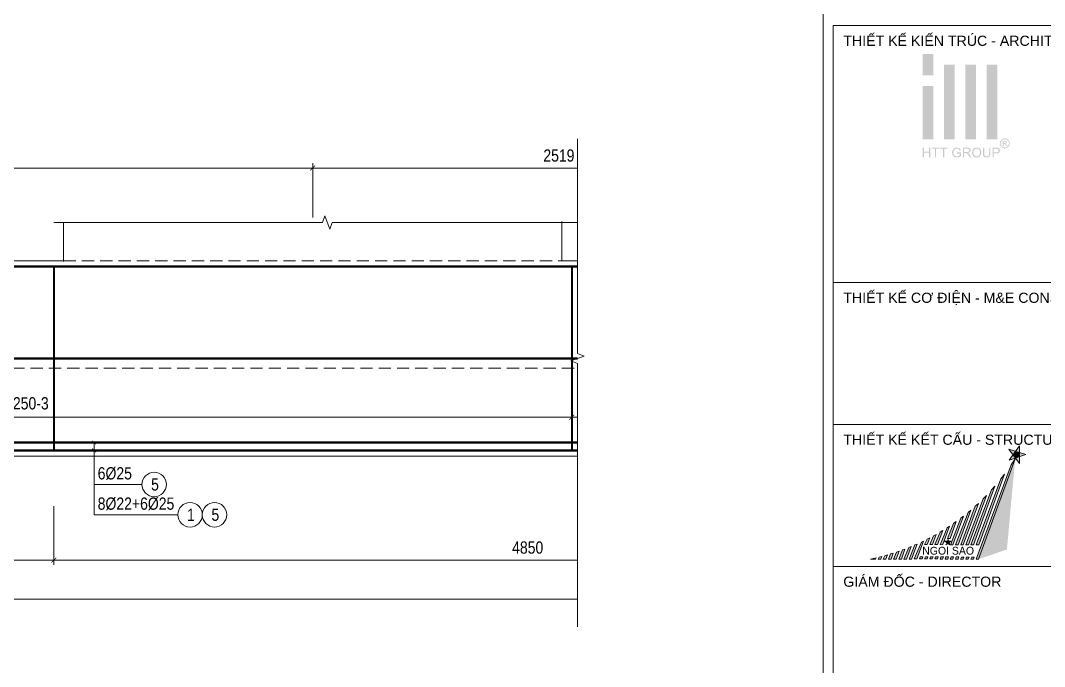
# Model space of a CAD drawing. Header units: millimetres. Extents: x 3014920 to 3563667, y -1638653 to -1356471.
# Drawn here: x 3184922 to 3190161, y -1595047 to -1591744 of the extents above; entities that cross this region are included whole.
import ezdxf
from ezdxf.enums import TextEntityAlignment as Align
from ezdxf.xclip import XClip

# ---------------------------------------------------------------- set-up
doc = ezdxf.new("R2010")
doc.units = ezdxf.units.MM
doc.header["$MEASUREMENT"] = 0
doc.header["$XCLIPFRAME"] = 0
doc.header["$PDMODE"] = 2
doc.linetypes.add('HIDDEN', pattern=[0.375, 0.25, -0.125])
doc.layers.get('0').update_dxf_attribs({"lineweight": 9})
doc.layers.get('Defpoints').update_dxf_attribs({"color": 10, "lineweight": 0})
for name, color, linetype, lineweight in [('CDAI', 21, 'Continuous', 40), ('CTHEP', 50, 'Continuous', 50), ('DBAO', 90, 'Continuous', 13), ('DGIONG', 130, 'Continuous', 13), ('KTH', 154, 'Continuous', 9), ('Net khuat', 8, 'HIDDEN', 13), ('TEXT', 7, 'Continuous', 15)]:
    doc.layers.add(name, color=color, linetype=linetype, lineweight=lineweight)
doc.layers.add('CHG_XX_Khung ten$0$A1 BORDER$0$DGIONG', color=7, linetype='Continuous', lineweight=13, true_color=0x29ffff)
doc.layers.add('CHG_XX_Khung ten$0$A1 BORDER$0$STICK', color=7, linetype='Continuous', lineweight=9, true_color=0xe60000)
doc.styles.add('CHG_XX_Khung ten$0$A1 BORDER$0$ARIAL', font='arial.ttf')
doc.styles.add('CHG_XX_Khung ten$0$A1 BORDER$0$Star-AvoBold', font='VAVOB_0.TTF')
doc.styles.add('CHG_XX_Khung ten$0$title block pccc$0$ARIAL', font='arial.ttf')
doc.styles.add('Star-HelCon', font='VHELVCN_0.TTF')
doc.styles.add('TTP-HelCon', font='VHELVCN_0.TTF')
doc.styles.add('VNI-HELVE-CONDENSE', font='VHELVCN_0.TTF')
doc.dimstyles.new('kc-25', dxfattribs={"dimtxt": 62.5, "dimasz": 20, "dimexe": 20, "dimexo": 50, "dimgap": 25, "dimtad": 3, "dimdec": 0, "dimzin": 0, "dimdsep": 46, "dimtxsty": 'VNI-HELVE-CONDENSE', "dimblk": 'DIM', "dimcen": 2.5, "dimclrd": 256, "dimclre": 154, "dimclrt": 7, "dimaunit": 1, "dimadec": 0, "dimazin": 0, "dimtfac": 1, "dimtdec": 0, "dimtix": 1, "dimtmove": 0, "dimatfit": 3, "dimldrblk": 'DOT', "dimfxl": 1, "dimtolj": 1, "dimtzin": 0, "dimarcsym": 0})
doc.dimstyles.new('TTP-25', dxfattribs={"dimscale": 25, "dimtxt": 2.5, "dimasz": 1, "dimexe": 1, "dimexo": 1, "dimgap": 0.09, "dimtad": 0, "dimdec": 4, "dimrnd": 1, "dimzin": 9, "dimdsep": 46, "dimtxsty": 'TTP-HelCon', "dimblk": 'ARCHTICK', "dimcen": 0.09, "dimdle": 1.5, "dimclrd": 256, "dimclre": 256, "dimclrt": 7, "dimadec": 0, "dimazin": 0, "dimtfac": 1, "dimtdec": 4, "dimtmove": 0, "dimatfit": 3, "dimldrblk": 'ARCHTICK', "dimfxl": 1, "dimtvp": 1, "dimtolj": 1, "dimtzin": 0, "dimarcsym": 0})

# ---------------------------------------------------------------- blocks, each defined once
blk = doc.blocks.new('_ArchTick')
at = {"color": 0, "linetype": 'ByBlock', "const_width": 0.15}
blk.add_lwpolyline([(-0.5, -0.5), (0.5, 0.5)], dxfattribs=at)
blk = doc.blocks.new('*D903')
at = {"layer": 'Defpoints', "color": 0, "transparency": 16777216}
for p in [(9725, -1170.2), (3225, -1395.2), (3225, -1595.2)]:
    blk.add_point(p, dxfattribs=at)
at = {"layer": 'KTH', "lineweight": -2, "transparency": 16777216}
for p, q in [((9725, -1195.2), (9725, -1620.2)), ((3225, -1420.2), (3225, -1620.2)), ((9762.5, -1595.2), (3187.5, -1595.2))]:
    blk.add_line(p, q, dxfattribs=at)
at = {"layer": 'KTH', "lineweight": -2, "transparency": 16777216, "xscale": 25, "yscale": 25, "zscale": 25, "rotation": 180}
blk.add_blockref('_ArchTick', (3225, -1595.2), dxfattribs=at)
at = {"layer": 'KTH', "lineweight": -2, "transparency": 16777216, "xscale": 25, "yscale": 25, "zscale": 25}
blk.add_blockref('_ArchTick', (9725, -1595.2), dxfattribs=at)
at = {"layer": 'KTH', "color": 7, "transparency": 16777216, "insert": (6475, -1531.3), "char_height": 62.5, "attachment_point": 5, "style": 'TTP-HelCon'}
blk.add_mtext('\\A1;6500', dxfattribs=at)
blk = doc.blocks.new('*D1113')
at = {"layer": 'Defpoints', "color": 0, "transparency": 16777216}
for p in [(14285.4, 1449), (14285.4, 1171.2), (16804.6, 945)]:
    blk.add_point(p, dxfattribs=at)
at = {"layer": 'KTH', "lineweight": -2, "transparency": 16777216}
for p, q in [((14285.4, 1196.2), (14285.4, 1474)), ((16804.6, 970), (16804.6, 1474)), ((16842.1, 1449), (14247.9, 1449))]:
    blk.add_line(p, q, dxfattribs=at)
at = {"layer": 'KTH', "lineweight": -2, "transparency": 16777216, "xscale": 25, "yscale": 25, "zscale": 25, "rotation": 180}
blk.add_blockref('_ArchTick', (14285.4, 1449), dxfattribs=at)
at = {"layer": 'KTH', "lineweight": -2, "transparency": 16777216, "xscale": 25, "yscale": 25, "zscale": 25}
blk.add_blockref('_ArchTick', (16804.6, 1449), dxfattribs=at)
at = {"layer": 'KTH', "color": 7, "transparency": 16777216, "insert": (15545, 1512.8), "char_height": 62.5, "attachment_point": 5, "style": 'TTP-HelCon'}
blk.add_mtext('\\A1;2519', dxfattribs=at)
blk = doc.blocks.new('*D1115')
at = {"layer": 'Defpoints', "color": 0, "transparency": 16777216}
for p in [(17810.4, 5), (12960.4, -254.6), (17810.4, -555.6)]:
    blk.add_point(p, dxfattribs=at)
at = {"layer": 'KTH', "lineweight": -2, "transparency": 16777216}
for p, q in [((17810.4, -20), (17810.4, -580.6)), ((12960.4, -279.6), (12960.4, -580.6)), ((12922.9, -555.6), (17847.9, -555.6))]:
    blk.add_line(p, q, dxfattribs=at)
at = {"layer": 'KTH', "lineweight": -2, "transparency": 16777216, "xscale": 25, "yscale": 25, "zscale": 25, "rotation": 180}
blk.add_blockref('_ArchTick', (12960.4, -555.6), dxfattribs=at)
at = {"layer": 'KTH', "lineweight": -2, "transparency": 16777216, "xscale": 25, "yscale": 25, "zscale": 25}
blk.add_blockref('_ArchTick', (17810.4, -555.6), dxfattribs=at)
at = {"layer": 'KTH', "color": 7, "transparency": 16777216, "insert": (15385.4, -491.8), "char_height": 62.5, "attachment_point": 5, "style": 'TTP-HelCon'}
blk.add_mtext('\\A1;4850', dxfattribs=at)
blk = doc.blocks.new('*D1117')
at = {"layer": 'Defpoints', "color": 0, "transparency": 16777216}
for p in [(15610.4, 372.1), (17810.4, 372.1), (17810.4, 175)]:
    blk.add_point(p, dxfattribs=at)
at = {"layer": 'KTH', "lineweight": -2, "transparency": 16777216}
for p, q in [((15610.4, 347.1), (15610.4, 150)), ((17810.4, 347.1), (17810.4, 150)), ((15572.9, 175), (17847.9, 175))]:
    blk.add_line(p, q, dxfattribs=at)
at = {"layer": 'KTH', "lineweight": -2, "transparency": 16777216, "xscale": 25, "yscale": 25, "zscale": 25, "rotation": 180}
blk.add_blockref('_ArchTick', (15610.4, 175), dxfattribs=at)
at = {"layer": 'KTH', "lineweight": -2, "transparency": 16777216, "xscale": 25, "yscale": 25, "zscale": 25}
blk.add_blockref('_ArchTick', (17810.4, 175), dxfattribs=at)
at = {"layer": 'KTH', "color": 7, "transparency": 16777216, "insert": (16710.4, 244.9), "char_height": 62.5, "attachment_point": 5, "style": 'TTP-HelCon'}
blk.add_mtext('\\A1;6Þ14a250-3', dxfattribs=at)
blk = doc.blocks.new('*D1128')
at = {"layer": 'Defpoints', "color": 0, "transparency": 16777216}
for p in [(14285.4, 1449), (11010.4, 1196.2), (14285.4, 1200)]:
    blk.add_point(p, dxfattribs=at)
at = {"layer": 'KTH', "lineweight": -2, "transparency": 16777216}
for p, q in [((11010.4, 1221.2), (11010.4, 1474)), ((14285.4, 1225), (14285.4, 1474)), ((10972.9, 1449), (14322.9, 1449))]:
    blk.add_line(p, q, dxfattribs=at)
at = {"layer": 'KTH', "lineweight": -2, "transparency": 16777216, "xscale": 25, "yscale": 25, "zscale": 25, "rotation": 180}
blk.add_blockref('_ArchTick', (11010.4, 1449), dxfattribs=at)
at = {"layer": 'KTH', "lineweight": -2, "transparency": 16777216, "xscale": 25, "yscale": 25, "zscale": 25}
blk.add_blockref('_ArchTick', (14285.4, 1449), dxfattribs=at)
at = {"layer": 'KTH', "color": 7, "transparency": 16777216, "insert": (12647.9, 1512.8), "char_height": 62.5, "attachment_point": 5, "style": 'TTP-HelCon'}
blk.add_mtext('\\A1;3275', dxfattribs=at)
blk = doc.blocks.new('*D1130')
at = {"layer": 'Defpoints', "color": 0, "transparency": 16777216}
for p in [(9860.4, -254.6), (12960.4, -254.6), (12960.4, -555.6)]:
    blk.add_point(p, dxfattribs=at)
at = {"layer": 'KTH', "lineweight": -2, "transparency": 16777216}
for p, q in [((9860.4, -279.6), (9860.4, -580.6)), ((12960.4, -279.6), (12960.4, -580.6)), ((9822.9, -555.6), (12997.9, -555.6))]:
    blk.add_line(p, q, dxfattribs=at)
at = {"layer": 'KTH', "lineweight": -2, "transparency": 16777216, "xscale": 25, "yscale": 25, "zscale": 25, "rotation": 180}
blk.add_blockref('_ArchTick', (9860.4, -555.6), dxfattribs=at)
at = {"layer": 'KTH', "lineweight": -2, "transparency": 16777216, "xscale": 25, "yscale": 25, "zscale": 25}
blk.add_blockref('_ArchTick', (12960.4, -555.6), dxfattribs=at)
at = {"layer": 'KTH', "color": 7, "transparency": 16777216, "insert": (11410.4, -491.8), "char_height": 62.5, "attachment_point": 5, "style": 'TTP-HelCon'}
blk.add_mtext('\\A1;3100  ', dxfattribs=at)
blk = doc.blocks.new('*D1131')
at = {"layer": 'Defpoints', "color": 0, "transparency": 16777216}
for p in [(11160.4, -254.6), (23410.4, -254.6), (11160.4, -755.6)]:
    blk.add_point(p, dxfattribs=at)
at = {"layer": 'KTH', "lineweight": -2, "transparency": 16777216}
for p, q in [((11160.4, -279.6), (11160.4, -780.6)), ((23410.4, -279.6), (23410.4, -780.6)), ((23447.9, -755.6), (11122.9, -755.6))]:
    blk.add_line(p, q, dxfattribs=at)
at = {"layer": 'KTH', "lineweight": -2, "transparency": 16777216, "xscale": 25, "yscale": 25, "zscale": 25, "rotation": 180}
blk.add_blockref('_ArchTick', (11160.4, -755.6), dxfattribs=at)
at = {"layer": 'KTH', "lineweight": -2, "transparency": 16777216, "xscale": 25, "yscale": 25, "zscale": 25}
blk.add_blockref('_ArchTick', (23410.4, -755.6), dxfattribs=at)
at = {"layer": 'KTH', "color": 7, "transparency": 16777216, "insert": (17285.4, -691.8), "char_height": 62.5, "attachment_point": 5, "style": 'TTP-HelCon'}
blk.add_mtext('\\A1;12250', dxfattribs=at)
blk = doc.blocks.new('*D1133')
at = {"layer": 'Defpoints', "color": 0, "transparency": 16777216}
for p in [(9860.4, 372.1), (15610.4, 372.1), (9860.4, 175)]:
    blk.add_point(p, dxfattribs=at)
at = {"layer": 'KTH', "lineweight": -2, "transparency": 16777216}
for p, q in [((9860.4, 347.1), (9860.4, 150)), ((15610.4, 347.1), (15610.4, 150)), ((15647.9, 175), (9822.9, 175))]:
    blk.add_line(p, q, dxfattribs=at)
at = {"layer": 'KTH', "lineweight": -2, "transparency": 16777216, "xscale": 25, "yscale": 25, "zscale": 25, "rotation": 180}
blk.add_blockref('_ArchTick', (9860.4, 175), dxfattribs=at)
at = {"layer": 'KTH', "lineweight": -2, "transparency": 16777216, "xscale": 25, "yscale": 25, "zscale": 25}
blk.add_blockref('_ArchTick', (15610.4, 175), dxfattribs=at)
at = {"layer": 'KTH', "color": 7, "transparency": 16777216, "insert": (12735.4, 244.9), "char_height": 62.5, "attachment_point": 5, "style": 'TTP-HelCon'}
blk.add_mtext('\\A1;6Þ14a250-3', dxfattribs=at)
blk = doc.blocks.new('DIM')
h = blk.add_hatch(color=1)
h.paths.add_polyline_path([(0.49, 0.29, 1), (0.29, 0.49), (-0.19, 0), (0.19, 0)])
h.paths.add_polyline_path([(0.19, 0), (-0.19, 0), (-0.49, -0.29, 1), (-0.29, -0.49)])
at = {"color": 9}
for p, q in [((-0.19, 0), (-1.5, 0)), ((0.19, 0), (1.5, 0))]:
    blk.add_line(p, q, dxfattribs=at)
at = {"color": 1}
for p, q in [((-0.49, -0.29), (0.29, 0.49)), ((-0.29, -0.49), (0.49, 0.29)), ((-0.19, 0), (0.19, 0))]:
    blk.add_line(p, q, dxfattribs=at)
blk.add_arc((-0.39, -0.39), 0.138, 135, 315, dxfattribs=at)
blk = doc.blocks.new('CHG_XX_Khung ten$0$A1 BORDER$0$HTT-Logo')
at = {"true_color": 0x134fb3}
h = blk.add_hatch(color=154, dxfattribs=at)
h.paths.add_polyline_path([(3, 29.1), (0, 29.1), (0, 23.1), (3, 23.1)])
h.paths.add_polyline_path([(3, 20.1), (0, 20.1), (0, 5.1), (3, 5.1)])
h.paths.add_polyline_path([(9, 26.1), (6, 26.1), (6, 5.1), (9, 5.1)])
h.paths.add_polyline_path([(15, 26.1), (12, 26.1), (12, 5.1), (15, 5.1)])
h.paths.add_polyline_path([(21, 26.1), (18, 26.1), (18, 5.1), (21, 5.1)])
h.paths.add_polyline_path([(2.12, 2.7), (1.76, 2.7), (1.76, 1.59), (0.36, 1.59), (0.36, 2.7), (0, 2.7), (0, 0), (0.36, 0), (0.36, 1.27), (1.76, 1.27), (1.76, 0), (2.12, 0)])
h.paths.add_polyline_path([(4.65, 2.7), (2.51, 2.7), (2.51, 2.38), (3.4, 2.38), (3.4, 0), (3.76, 0), (3.76, 2.38), (4.65, 2.38)])
h.paths.add_polyline_path([(6.95, 2.7), (4.81, 2.7), (4.81, 2.38), (5.7, 2.38), (5.7, 0), (6.06, 0), (6.06, 2.38), (6.95, 2.38)])
h.paths.add_polyline_path([(8.64, 1.36), (8.64, 1.41), (8.66, 1.58), (8.69, 1.75), (8.75, 1.9), (8.81, 2.03), (8.92, 2.17), (9.05, 2.28), (9.2, 2.37), (9.29, 2.39), (9.45, 2.43), (9.65, 2.44), (9.84, 2.42), (10, 2.37), (10.14, 2.29), (10.26, 2.18), (10.34, 2.03), (10.41, 1.86), (10.73, 1.95), (10.68, 2.11), (10.61, 2.26), (10.53, 2.39), (10.45, 2.47), (10.31, 2.57), (10.16, 2.65), (10.13, 2.66), (9.97, 2.71), (9.8, 2.74), (9.63, 2.75), (9.55, 2.74), (9.38, 2.73), (9.21, 2.7), (9.06, 2.65), (8.91, 2.58), (8.88, 2.56), (8.75, 2.47), (8.63, 2.36), (8.53, 2.23), (8.44, 2.07), (8.41, 1.99), (8.35, 1.84), (8.31, 1.68), (8.28, 1.51), (8.27, 1.34), (8.28, 1.26), (8.29, 1.09), (8.32, 0.92), (8.38, 0.77), (8.44, 0.62), (8.46, 0.58), (8.55, 0.44), (8.66, 0.32), (8.79, 0.21), (8.93, 0.12), (9, 0.09), (9.15, 0.03), (9.31, -0.01), (9.48, -0.04), (9.65, -0.05), (9.73, -0.04), (9.9, -0.03), (10.07, 0.01), (10.23, 0.06), (10.34, 0.11), (10.48, 0.18), (10.63, 0.27), (10.77, 0.38), (10.77, 1.38), (9.63, 1.38), (9.63, 1.06), (10.42, 1.06), (10.42, 0.56), (10.39, 0.53), (10.26, 0.45), (10.09, 0.37), (9.96, 0.32), (9.8, 0.29), (9.63, 0.28), (9.62, 0.28), (9.45, 0.29), (9.28, 0.33), (9.12, 0.4), (8.97, 0.49), (8.86, 0.61), (8.77, 0.75), (8.73, 0.85), (8.68, 1), (8.65, 1.17)])
h.paths.add_polyline_path([(13.16, 1.39), (13.28, 1.48), (13.3, 1.51), (13.39, 1.64), (13.44, 1.79), (13.46, 1.96), (13.46, 2.06), (13.42, 2.22), (13.35, 2.37), (13.31, 2.43), (13.19, 2.55), (13.05, 2.63), (13.01, 2.64), (12.87, 2.67), (12.7, 2.69), (12.5, 2.7), (11.3, 2.7), (11.3, 0), (11.66, 0), (11.66, 1.2), (12.07, 1.2), (12.11, 1.2), (12.28, 1.19), (12.44, 1.11), (12.49, 1.07), (12.62, 0.93), (12.67, 0.86), (12.77, 0.73), (12.88, 0.56), (13.23, 0), (13.68, 0), (13.21, 0.73), (13.13, 0.85), (13.03, 0.98), (12.92, 1.09), (12.86, 1.14), (12.7, 1.23), (12.86, 1.26), (13.03, 1.31)])
h.paths.add_polyline_path([(11.66, 1.51), (11.66, 2.4), (12.51, 2.4), (12.67, 2.39), (12.83, 2.35), (12.97, 2.27), (13.06, 2.13), (13.09, 1.96), (13.08, 1.87), (13.02, 1.72), (12.96, 1.64), (12.8, 1.55), (12.62, 1.52), (12.43, 1.51)], flags=16)
h.paths.add_polyline_path([(16.49, 1.43), (16.48, 1.6), (16.44, 1.77), (16.4, 1.92), (16.34, 2.07), (16.33, 2.09), (16.24, 2.23), (16.14, 2.36), (16.02, 2.47), (15.88, 2.57), (15.85, 2.59), (15.7, 2.66), (15.54, 2.71), (15.38, 2.74), (15.2, 2.75), (15.15, 2.75), (14.98, 2.73), (14.82, 2.7), (14.66, 2.64), (14.52, 2.57), (14.39, 2.48), (14.27, 2.37), (14.18, 2.26), (14.1, 2.14), (14.03, 2), (13.98, 1.84), (13.94, 1.68), (13.92, 1.5), (13.91, 1.31), (13.91, 1.29), (13.92, 1.12), (13.95, 0.96), (14, 0.8), (14.07, 0.64), (14.07, 0.62), (14.16, 0.48), (14.26, 0.35), (14.38, 0.23), (14.52, 0.14), (14.56, 0.12), (14.71, 0.04), (14.86, -0.01), (15.03, -0.04), (15.2, -0.05), (15.21, -0.05), (15.38, -0.03), (15.55, 0), (15.7, 0.05), (15.86, 0.12), (15.87, 0.13), (16.01, 0.22), (16.13, 0.33), (16.24, 0.46), (16.33, 0.61), (16.36, 0.69), (16.42, 0.84), (16.46, 1), (16.48, 1.17), (16.49, 1.35)])
h.paths.add_polyline_path([(14.28, 1.45), (14.3, 1.64), (14.34, 1.81), (14.4, 1.95), (14.47, 2.08), (14.57, 2.2), (14.73, 2.32), (14.88, 2.38), (15.04, 2.43), (15.21, 2.44), (15.38, 2.42), (15.54, 2.38), (15.69, 2.31), (15.82, 2.2), (15.93, 2.07), (16.01, 1.93), (16.04, 1.85), (16.09, 1.7), (16.12, 1.53), (16.12, 1.32), (16.11, 1.12), (16.08, 0.95), (16.03, 0.79), (15.96, 0.66), (15.86, 0.54), (15.8, 0.48), (15.67, 0.38), (15.53, 0.32), (15.37, 0.27), (15.2, 0.26), (15.12, 0.26), (14.95, 0.29), (14.8, 0.35), (14.67, 0.43), (14.54, 0.54), (14.45, 0.66), (14.37, 0.8), (14.32, 0.95), (14.29, 1.12), (14.28, 1.31)], flags=16)
h.paths.add_polyline_path([(17.31, 2.7), (16.96, 2.7), (16.96, 1.12), (16.96, 0.93), (16.98, 0.75), (17.02, 0.6), (17.06, 0.46), (17.07, 0.44), (17.15, 0.3), (17.27, 0.18), (17.4, 0.08), (17.51, 0.03), (17.67, -0.01), (17.84, -0.04), (18.02, -0.05), (18.2, -0.04), (18.37, -0.01), (18.52, 0.04), (18.66, 0.1), (18.68, 0.12), (18.81, 0.22), (18.91, 0.35), (18.99, 0.49), (19.02, 0.61), (19.06, 0.76), (19.07, 0.94), (19.08, 1.14), (19.08, 2.7), (18.72, 2.7), (18.72, 1.14), (18.72, 1.06), (18.71, 0.86), (18.68, 0.69), (18.62, 0.55), (18.55, 0.45), (18.49, 0.4), (18.36, 0.33), (18.19, 0.29), (17.99, 0.28), (17.92, 0.28), (17.75, 0.31), (17.6, 0.37), (17.46, 0.48), (17.38, 0.63), (17.34, 0.77), (17.32, 0.94), (17.31, 1.14)])
h.paths.add_polyline_path([(21.42, 1.25), (21.52, 1.34), (21.6, 1.45), (21.67, 1.59), (21.72, 1.75), (21.73, 1.92), (21.73, 1.97), (21.71, 2.13), (21.65, 2.29), (21.56, 2.44), (21.44, 2.55), (21.42, 2.56), (21.27, 2.63), (21.1, 2.67), (21.05, 2.68), (20.89, 2.7), (20.69, 2.7), (19.67, 2.7), (19.67, 0), (20.03, 0), (20.03, 1.1), (20.72, 1.1), (20.76, 1.1), (20.96, 1.11), (21.14, 1.14), (21.29, 1.19)])
h.paths.add_polyline_path([(20.03, 1.42), (20.03, 2.38), (20.72, 2.38), (20.93, 2.37), (21.06, 2.36), (21.16, 2.31), (21.28, 2.2), (21.34, 2.08), (21.37, 1.91), (21.36, 1.82), (21.31, 1.67), (21.22, 1.54), (21.09, 1.47), (20.93, 1.43), (20.73, 1.42)], flags=16)
h.paths.add_polyline_path([(23.87, 2.76), (24.01, 2.85), (24.13, 2.96), (24.24, 3.09), (24.33, 3.24), (24.35, 3.28), (24.42, 3.44), (24.47, 3.6), (24.5, 3.76), (24.51, 3.93), (24.51, 3.98), (24.49, 4.15), (24.46, 4.31), (24.4, 4.47), (24.33, 4.62), (24.29, 4.69), (24.19, 4.82), (24.08, 4.94), (23.95, 5.05), (23.81, 5.14), (23.77, 5.16), (23.61, 5.23), (23.45, 5.28), (23.29, 5.31), (23.12, 5.32), (23.08, 5.31), (22.92, 5.3), (22.76, 5.27), (22.6, 5.21), (22.44, 5.14), (22.38, 5.1), (22.24, 5.01), (22.12, 4.89), (22.01, 4.77), (21.92, 4.62), (21.89, 4.57), (21.82, 4.41), (21.77, 4.25), (21.74, 4.09), (21.73, 3.93), (21.73, 3.87), (21.75, 3.71), (21.79, 3.55), (21.84, 3.39), (21.92, 3.24), (21.95, 3.18), (22.05, 3.04), (22.16, 2.92), (22.29, 2.81), (22.43, 2.72), (22.48, 2.7), (22.64, 2.63), (22.79, 2.58), (22.96, 2.55), (23.12, 2.54), (23.18, 2.54), (23.34, 2.55), (23.5, 2.59), (23.66, 2.65), (23.82, 2.72)])
h.paths.add_polyline_path([(22.55, 2.92), (22.45, 2.98), (22.32, 3.09), (22.21, 3.21), (22.12, 3.35), (22.07, 3.44), (22.01, 3.6), (21.98, 3.76), (21.96, 3.93), (21.97, 4.03), (22, 4.19), (22.05, 4.35), (22.12, 4.51), (22.18, 4.61), (22.29, 4.73), (22.41, 4.85), (22.56, 4.94), (22.64, 4.98), (22.8, 5.04), (22.96, 5.07), (23.12, 5.09), (23.21, 5.08), (23.37, 5.06), (23.53, 5.01), (23.69, 4.94), (23.79, 4.88), (23.92, 4.77), (24.03, 4.65), (24.13, 4.51), (24.17, 4.41), (24.23, 4.25), (24.27, 4.09), (24.28, 3.93), (24.28, 3.83), (24.25, 3.67), (24.2, 3.51), (24.13, 3.35), (24.07, 3.25), (23.96, 3.13), (23.84, 3.01), (23.7, 2.92), (23.61, 2.87), (23.45, 2.81), (23.29, 2.78), (23.12, 2.77), (23.02, 2.77), (22.86, 2.8), (22.7, 2.85)], flags=16)
h.paths.add_polyline_path([(22.51, 3.16), (22.51, 4.65), (23.03, 4.65), (23.23, 4.64), (23.4, 4.62), (23.55, 4.52), (23.6, 4.47), (23.66, 4.31), (23.67, 4.25), (23.64, 4.09), (23.55, 3.96), (23.42, 3.87), (23.24, 3.82), (23.37, 3.75), (23.46, 3.64), (23.57, 3.47), (23.77, 3.16), (23.47, 3.16), (23.34, 3.39), (23.23, 3.58), (23.14, 3.7), (23.09, 3.74), (22.94, 3.79), (22.9, 3.79), (22.76, 3.79), (22.76, 3.16)], flags=0)
h.paths.add_polyline_path([(22.76, 4), (22.76, 4.45), (23.03, 4.45), (23.13, 4.45), (23.27, 4.42), (23.37, 4.35), (23.41, 4.21), (23.33, 4.06), (23.24, 4.02), (23.05, 4)], flags=0)
blk = doc.blocks.new('CHG_XX_Khung ten')
at = {"layer": 'CHG_XX_Khung ten$0$A1 BORDER$0$DGIONG'}
h = blk.add_hatch(color=256, dxfattribs=at)
h.paths.add_polyline_path([(724.94, 283.19), (724.15, 281.97), (717.19, 263.38), (717.7, 263.38)])
h.paths.add_polyline_path([(722.81, 280.17), (722.1, 279.22), (717.21, 266.21), (717.72, 266.21)], flags=17)
h.paths.add_polyline_path([(720.93, 277.8), (720.27, 277.04), (716.19, 266.22), (716.7, 266.22)])
h.paths.add_polyline_path([(719.23, 275.93), (718.6, 275.29), (715.18, 266.22), (715.69, 266.22)])
h.paths.add_polyline_path([(717.65, 274.38), (717.03, 273.81), (714.16, 266.22), (714.67, 266.22)])
h.paths.add_polyline_path([(716.14, 273.03), (715.61, 272.59), (713.15, 266.22), (713.66, 266.22)])
h.paths.add_polyline_path([(714.69, 271.86), (714.17, 271.45), (712.13, 266.23), (712.64, 266.23)])
h.paths.add_polyline_path([(713.29, 270.81), (712.76, 270.43), (711.57, 267.46), (712.07, 267.47)])
h.paths.add_polyline_path([(710.1, 266.23), (710.61, 266.24), (711.93, 269.87), (711.48, 269.56)])
h.paths.add_polyline_path([(710.61, 269.02), (710.13, 268.73), (709.08, 266.24), (709.59, 266.24)])
h.paths.add_polyline_path([(709.31, 268.26), (708.82, 267.97), (708.07, 266.24), (708.58, 266.24)])
h.paths.add_polyline_path([(708.04, 267.56), (707.54, 267.3), (707.05, 266.25), (707.56, 266.25)])
h.paths.add_polyline_path([(716.84, 263.8), (716.33, 263.8), (716.18, 263.38), (716.69, 263.38)])
h.paths.add_polyline_path([(715.67, 263.39), (715.82, 263.8), (715.32, 263.8), (715.16, 263.39)])
h.paths.add_polyline_path([(714.15, 263.39), (714.65, 263.39), (714.8, 263.8), (714.3, 263.8)])
h.paths.add_polyline_path([(713.13, 263.39), (713.64, 263.4), (713.79, 263.81), (713.28, 263.81)])
h.paths.add_polyline_path([(712.77, 263.81), (712.27, 263.81), (712.11, 263.39), (712.62, 263.4)])
h.paths.add_polyline_path([(711.25, 263.81), (711.1, 263.4), (711.61, 263.4), (711.76, 263.81)])
h.paths.add_polyline_path([(710.59, 263.4), (710.74, 263.82), (710.24, 263.82), (710.08, 263.4)])
h.paths.add_polyline_path([(709.73, 263.82), (709.22, 263.82), (709.07, 263.41), (709.57, 263.41)])
h.paths.add_polyline_path([(708.71, 263.82), (708.21, 263.82), (708.05, 263.41), (708.56, 263.41)])
h.paths.add_polyline_path([(707.54, 263.41), (707.69, 263.83), (707.19, 263.83), (707.03, 263.41)])
h.paths.add_polyline_path([(706.68, 263.83), (706.17, 263.83), (706.02, 263.42), (706.53, 263.42)])
h.paths.add_polyline_path([(705, 263.42), (705.51, 263.42), (706.79, 266.93), (706.4, 266.74)])
h.paths.add_polyline_path([(703.97, 263.37), (704.48, 263.37), (705.57, 266.36), (705.14, 266.17)])
h.paths.add_polyline_path([(704.36, 265.84), (703.91, 265.65), (702.96, 263.38), (703.46, 263.38)])
h.paths.add_polyline_path([(703.17, 265.37), (702.69, 265.19), (701.94, 263.38), (702.45, 263.38)])
h.paths.add_polyline_path([(702, 264.94), (701.5, 264.77), (700.92, 263.38), (701.43, 263.38)])
h.paths.add_polyline_path([(700.84, 264.56), (700.33, 264.4), (699.91, 263.39), (700.42, 263.39)])
h.paths.add_polyline_path([(699.7, 264.21), (699.18, 264.06), (698.89, 263.39), (699.4, 263.39)])
h.paths.add_polyline_path([(698.57, 263.9), (698.04, 263.77), (697.87, 263.38), (698.38, 263.39)])
h.paths.add_polyline_path([(697.37, 263.39), (697.45, 263.63), (696.91, 263.51), (696.35, 263.38)])
blk.add_hatch(color=256, dxfattribs=at).paths.add_polyline_path([(724.92, 283.21), (717.68, 263.38), (723.28, 265.27)])
at = {"layer": 'CHG_XX_Khung ten$0$A1 BORDER$0$STICK'}
for points in [[(723.71, 282.88), (725.74, 285.75), (725.8, 282.26), (723.67, 285.06), (727.02, 284.03)], [(725.76, 284.41), (724.96, 284.66), (724.49, 283.98), (724.99, 283.32), (725.77, 283.6)], [(711.25, 266.22), (711.64, 267.39), (712.01, 266.22), (711.02, 266.95), (712.24, 266.93)], [(711.87, 266.67), (711.78, 266.94), (711.49, 266.94), (711.4, 266.67), (711.63, 266.5)]]:
    blk.add_hatch(color=256, dxfattribs=at).paths.add_polyline_path(points)
blk.add_line((687, 577), (687, 17))
at = {"linetype": 'Continuous'}
for points in [[(689, 368.62), (822, 368.62), (822, 317.93), (689, 317.93)], [(689, 317.93), (822, 317.93), (822, 289.93), (689, 289.93)], [(689, 289.93), (822, 289.93), (822, 261.93), (689, 261.93)]]:
    blk.add_lwpolyline(points, close=True, dxfattribs=at)
at = {"color": 9, "linetype": 'Continuous'}
blk.add_lwpolyline([(689, 261.93), (822, 261.93), (822, 231.73), (689, 231.73)], close=True, dxfattribs=at)
at = {"layer": 'CHG_XX_Khung ten$0$A1 BORDER$0$DGIONG'}
for points in [[(724.94, 283.19), (717.7, 263.38), (717.19, 263.38), (724.15, 281.97), (724.94, 283.19)], [(722.81, 280.17), (717.72, 266.21), (717.21, 266.21), (722.1, 279.22), (722.81, 280.17)], [(720.93, 277.8), (716.7, 266.22), (716.19, 266.22), (720.27, 277.04), (720.93, 277.8)], [(719.23, 275.93), (715.69, 266.22), (715.18, 266.22), (718.6, 275.29), (719.23, 275.93)], [(716.14, 273.03), (713.66, 266.22), (713.15, 266.22), (715.61, 272.59), (716.14, 273.03)], [(717.65, 274.38), (714.67, 266.22), (714.16, 266.22), (717.03, 273.81), (717.65, 274.38)], [(714.69, 271.86), (712.64, 266.23), (712.13, 266.23), (714.17, 271.45), (714.69, 271.86)], [(710.61, 269.02), (709.59, 266.24), (709.08, 266.24), (710.13, 268.73), (710.61, 269.02)], [(711.93, 269.87), (710.61, 266.24), (710.1, 266.23), (711.48, 269.56), (711.93, 269.87)], [(713.29, 270.81), (712.07, 267.47), (711.57, 267.46), (712.76, 270.43), (713.29, 270.81)], [(706.79, 266.93), (705.51, 263.42), (705, 263.42), (706.4, 266.74), (706.79, 266.93)], [(708.04, 267.56), (707.56, 266.25), (707.05, 266.25), (707.54, 267.3), (708.04, 267.56)], [(709.31, 268.26), (708.58, 266.24), (708.07, 266.24), (708.82, 267.97), (709.31, 268.26)], [(702, 264.94), (701.43, 263.38), (700.92, 263.38), (701.5, 264.77), (702, 264.94)], [(703.17, 265.37), (702.45, 263.38), (701.94, 263.38), (702.69, 265.19), (703.17, 265.37)], [(704.36, 265.84), (703.46, 263.38), (702.96, 263.38), (703.91, 265.65), (704.36, 265.84)], [(705.57, 266.36), (704.48, 263.37), (703.97, 263.37), (705.14, 266.17), (705.57, 266.36)], [(697.45, 263.63), (697.37, 263.39), (696.35, 263.38), (696.91, 263.51), (697.45, 263.63)], [(698.57, 263.9), (698.38, 263.39), (697.87, 263.38), (698.04, 263.77), (698.57, 263.9)], [(699.7, 264.21), (699.4, 263.39), (698.89, 263.39), (699.18, 264.06), (699.7, 264.21)], [(700.84, 264.56), (700.42, 263.39), (699.91, 263.39), (700.33, 264.4), (700.84, 264.56)]]:
    blk.add_lwpolyline(points, dxfattribs=at)
for points in [[(706.53, 263.42), (706.68, 263.83), (706.17, 263.83), (706.02, 263.42)], [(707.54, 263.41), (707.69, 263.83), (707.19, 263.83), (707.03, 263.41)], [(708.56, 263.41), (708.71, 263.82), (708.21, 263.82), (708.05, 263.41)], [(709.57, 263.41), (709.73, 263.82), (709.22, 263.82), (709.07, 263.41)], [(710.59, 263.4), (710.74, 263.82), (710.24, 263.82), (710.08, 263.4)], [(711.61, 263.4), (711.76, 263.81), (711.25, 263.81), (711.1, 263.4)], [(712.62, 263.4), (712.77, 263.81), (712.27, 263.81), (712.11, 263.39)], [(713.64, 263.4), (713.79, 263.81), (713.28, 263.81), (713.13, 263.39)], [(714.65, 263.39), (714.8, 263.8), (714.3, 263.8), (714.15, 263.39)], [(715.67, 263.39), (715.82, 263.8), (715.32, 263.8), (715.16, 263.39)], [(716.69, 263.38), (716.84, 263.8), (716.33, 263.8), (716.18, 263.38)]]:
    blk.add_lwpolyline(points, close=True, dxfattribs=at)
at = {"layer": 'CHG_XX_Khung ten$0$A1 BORDER$0$STICK'}
for p, q in [((723.67, 285.06), (727.02, 284.03)), ((725.8, 282.26), (723.67, 285.06)), ((723.71, 282.88), (725.74, 285.75)), ((725.74, 285.75), (725.8, 282.26)), ((727.02, 284.03), (723.71, 282.88)), ((711.02, 266.95), (712.24, 266.93)), ((712.01, 266.22), (711.02, 266.95)), ((712.24, 266.93), (711.25, 266.22)), ((711.64, 267.39), (712.01, 266.22))]:
    blk.add_line(p, q, dxfattribs=at)
at = {"xscale": 0.7, "yscale": 0.7, "zscale": 0.7}
blk.add_blockref('CHG_XX_Khung ten$0$A1 BORDER$0$HTT-Logo', (706.68, 342.64), dxfattribs=at)
for s, style, p in [('THIẾT KẾ KIẾN TRÚC - ARCHITECT', 'CHG_XX_Khung ten$0$A1 BORDER$0$ARIAL', (691, 365.62)), ('THIẾT KẾ CƠ ĐIỆN - M&E CONSULTANT', 'CHG_XX_Khung ten$0$A1 BORDER$0$ARIAL', (691, 314.93)), ('THIẾT KẾ KẾT CẤU - STRUCTURE CONSULTANT', 'CHG_XX_Khung ten$0$A1 BORDER$0$ARIAL', (691, 286.93)), ('GIÁM ĐỐC - DIRECTOR', 'CHG_XX_Khung ten$0$title block pccc$0$ARIAL', (691, 258.93))]:
    blk.add_text(s, height=2, dxfattribs=dict(style=style)).set_placement(p, align=Align.MIDDLE_LEFT)
at = {"layer": 'CHG_XX_Khung ten$0$A1 BORDER$0$STICK', "style": 'CHG_XX_Khung ten$0$A1 BORDER$0$Star-AvoBold', "width": 1}
blk.add_text('NGOI SAO', height=1.547, dxfattribs=at).set_placement((706.57, 264.27))
blk = doc.blocks.new('2X-14')
at = {"layer": 'KTH'}
dim = blk.add_linear_dim(base=(3225.00162, -1595.15307), p1=(9725.00162, -1170.19733), p2=(3225.00162, -1395.19733), dimstyle='TTP-25', override={"dimtmove": 1}, dxfattribs=at)
dim.commit()
dim.dimension.update_dxf_attribs({"geometry": '*D903', "text_midpoint": (6475.00162, -1531.31974)})
blk = doc.blocks.new('2X-13')
at = {"layer": 'CDAI'}
for points in [[(12960.44181, 945), (12960.44181, 5)], [(15610.44181, 945), (15610.44181, 5)]]:
    blk.add_lwpolyline(points, dxfattribs=at)
at = {"layer": 'CTHEP'}
blk.add_line((33575.39119, 475), (290.43806, 475), dxfattribs=at)
for points in [[(290.43806, 745.00141), (290.43806, 945), (34222.38412, 945)], [(290.43806, 5), (34210.68418, 5)], [(9860.44181, 45), (17810.44181, 45)]]:
    blk.add_lwpolyline(points, dxfattribs=at)
at = {"layer": 'DBAO', "linetype": 'Continuous'}
for p, q in [((13010.44181, 1171.15297), (13010.44181, 971.15297)), ((15560.44181, 975), (15560.44181, 1175)), ((560.44556, 975), (13010.44181, 975)), ((15560.44181, 975), (23160.44001, 975))]:
    blk.add_line(p, q, dxfattribs=at)
at = {"layer": 'DBAO', "linetype": 'Continuous', "flags": 128}
blk.add_lwpolyline([(260.43806, 1175), (260.43806, -25), (32960.44001, -25), (32960.44001, -925)], dxfattribs=at)
at = {"layer": 'DGIONG', "color": 6, "linetype": 'Continuous', "flags": 128}
blk.add_lwpolyline([(15760.44181, 1171.15297), (14385.44181, 1171.15297), (14372.94181, 1136.8095), (14347.94181, 1205.49644), (14335.44181, 1171.15297), (12960.42681, 1171.15297)], dxfattribs=at)
at = {"layer": 'DGIONG'}
for centre in [(13474.24007, -168.93133), (13657.93307, -323.91228), (13782.93307, -323.91228)]:
    blk.add_circle(centre, 62.5, dxfattribs=at)
at = {"layer": 'Net khuat', "color": 6, "ltscale": 250}
blk.add_line((13010.44181, 975), (15560.44181, 975), dxfattribs=at)
at = {"layer": 'Net khuat', "ltscale": 250}
blk.add_line((560.44298, 425), (32960.44001, 425), dxfattribs=at)
at = {"layer": 'TEXT', "style": 'TTP-HelCon'}
for s, p in [('6Þ25', (13185.12519, -143.07834, 0)), ('8Þ22+6Þ25', (13185.12519, -298.05934, 0))]:
    blk.add_text(s, height=62.5, dxfattribs=at).set_placement(p)
at = {"layer": 'TEXT', "style": 'Star-HelCon'}
for s, p in [('5', (13478.40673, -168.93133)), ('1', (13662.09973, -323.91228)), ('5', (13787.09973, -323.91228))]:
    blk.add_text(s, height=62.5, dxfattribs=at).set_placement(p, align=Align.MIDDLE)
at = {"layer": 'KTH'}
dim = blk.add_linear_dim(base=(14285.44181, 1449.00461), p1=(11010.44181, 1196.15297), p2=(14285.44181, 1200), angle=180, dimstyle='TTP-25', override={"dimtmove": 1}, dxfattribs=at)
dim.commit()
dim.dimension.update_dxf_attribs({"geometry": '*D1128', "text_midpoint": (12647.94181, 1512.83794)})
for base, p1, p2, picture, middle in [((14285.44181, 1449.00461), (16804.58552, 945), (14285.44181, 1171.15297), '*D1113', (15545.01367, 1512.83794)), ((17810.44181, -555.64876), (12960.44181, -254.6045), (17810.44181, 5), '*D1115', (15385.44181, -491.81543)), ((11160.44181, -755.6045), (23410.44001, -254.6045), (11160.44181, -254.6045), '*D1131', (17285.44091, -691.77117))]:
    dim = blk.add_linear_dim(base=base, p1=p1, p2=p2, dimstyle='TTP-25', override={"dimtmove": 1}, dxfattribs=at)
    dim.commit()
    dim.dimension.update_dxf_attribs({"geometry": picture, "text_midpoint": middle})
dim = blk.add_linear_dim(base=(9860.44181, 175), p1=(15610.44181, 372.13667), p2=(9860.44181, 372.13667), angle=180, text='6Þ14a250-3', dimstyle='TTP-25', override={"dimtmove": 1}, dxfattribs=at)
dim.commit()
dim.dimension.update_dxf_attribs({"geometry": '*D1133', "text_midpoint": (12735.44181, 244.91666)})
for base, p1, p2, text, picture, middle in [((17810.44181, 175), (15610.44181, 372.13667), (17810.44181, 372.13667), '6Þ14a250-3', '*D1117', (16710.44181, 244.91666)), ((12960.44181, -555.64876), (9860.44181, -254.6045), (12960.44181, -254.6045), '<>  ', '*D1130', (11410.44181, -491.81543))]:
    dim = blk.add_linear_dim(base=base, p1=p1, p2=p2, text=text, dimstyle='TTP-25', override={"dimtmove": 1}, dxfattribs=at)
    dim.commit()
    dim.dimension.update_dxf_attribs({"geometry": picture, "text_midpoint": middle})
at = {"layer": 'DGIONG'}
for points in [[(13166.61339, 45), (13166.61316, -168.93128), (13411.74007, -168.93128)], [(13166.61334, 5), (13166.61316, -323.91228), (13595.43307, -323.91228)]]:
    blk.add_leader(points, dimstyle='kc-25', override={"dimtad": 0, "dimldrblk": 'ArchTick', "dimfxl": 100, "dimarcsym": 1}, dxfattribs=at)

msp = doc.modelspace()

# ---------------------------------------------------------------- linework, layer by layer
at = {"layer": 'DGIONG', "linetype": 'Continuous', "flags": 128}
msp.add_lwpolyline([(3187771.74047, -1594844.13197), (3187771.74069, -1593497.70847), (3187737.39722, -1593485.20847), (3187806.08416, -1593460.20847), (3187771.74069, -1593447.70847), (3187771.74047, -1592348.70387)], dxfattribs=at)

# ---------------------------------------------------------------- block references
at = {"layer": 'DBAO'}
ref = msp.add_blockref('2X-14', (3184431.00126, -1590250.06321), dxfattribs=at)
XClip(ref).set_block_clipping_path([(9134.7088055629, -2215.716838629), (26786.6564701889, 922.8923965141)])
ref = msp.add_blockref('2X-13', (3172131.41535, -1593947.70847), dxfattribs=at)
XClip(ref).set_block_clipping_path([(-1034.3379386647, -1523.9035000002), (15640.3251174157, 1751.8854999997)])

# ---------------------------------------------------------------- next in the draw order: block references
at = {"color": 5, "xscale": 25.92478421704392, "yscale": 25.92478421704392, "zscale": 25.92478421704392}
msp.add_blockref('CHG_XX_Khung ten', (3171217.83203, -1601326.46106), dxfattribs=at)

doc.saveas('drawing.dxf')
